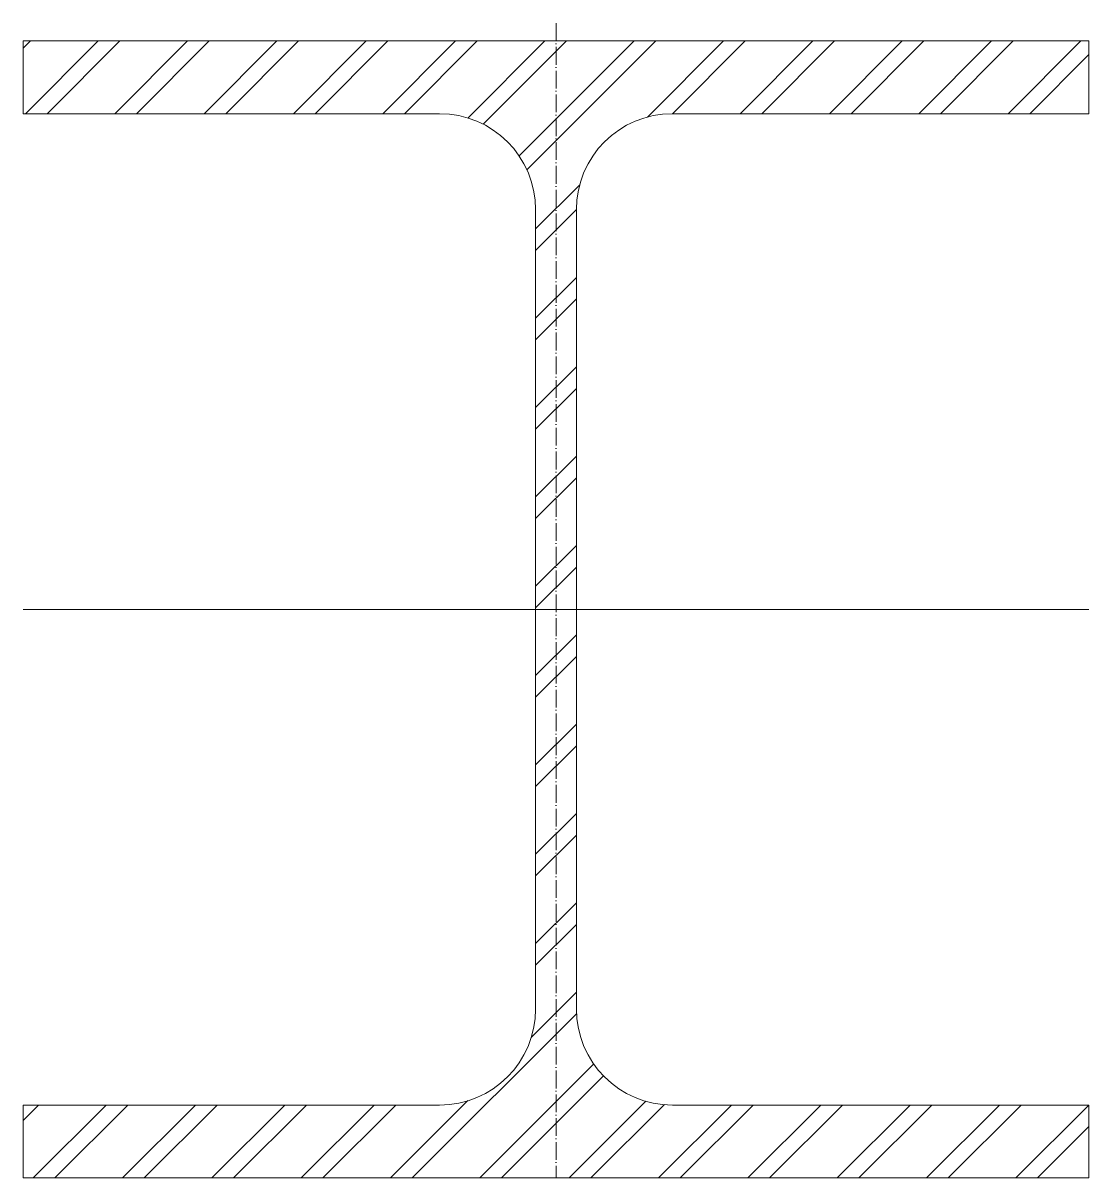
# Model space of a CAD drawing. Header units: metres. Extents: x -150 to 150, y -160 to 165.
import ezdxf

# ---------------------------------------------------------------- set-up
doc = ezdxf.new("R2010")
doc.units = ezdxf.units.M
doc.linetypes.add('MV_hartlijn_staal', pattern=[6.6, 5, -0.8, 0, -0.8])
doc.layers.add('A-DETL-GENF', color=92, linetype='Continuous', lineweight=18)

# ---------------------------------------------------------------- blocks, each defined once
blk = doc.blocks.new('28 Staalprofielen- IPE_HEA_HEB 2d - HEB320-3530650-00_0 Basismaterialen')
at = {"layer": 'A-DETL-GENF', "lineweight": 13}
h = blk.add_hatch(dxfattribs=at)
h.set_pattern_fill('FP_260', color=256, style=0, pattern_type=2)
h.set_pattern_definition([(45, (4360.222, 1078.529), (-12.57236, 12.57236), []), (45, (4360.222, 1097.579), (-12.57236, 12.57236), [])])
h.paths.add_polyline_path([(150, -160), (150, -139.5), (32.75, -139.5), (29.2, -139.26), (25.76, -138.58), (22.42, -137.44), (19.25, -135.88), (16.32, -133.92), (13.66, -131.59), (11.33, -128.93), (9.37, -126), (7.81, -122.83), (6.67, -119.49), (5.99, -116.05), (5.75, -112.5), (5.75, 112.5), (5.99, 116.05), (6.67, 119.49), (7.81, 122.83), (9.37, 126), (11.33, 128.93), (13.66, 131.59), (16.32, 133.92), (19.25, 135.88), (22.42, 137.44), (25.76, 138.58), (29.2, 139.26), (32.75, 139.5), (150, 139.5), (150, 160), (-150, 160), (-150, 139.5), (-32.75, 139.5), (-29.2, 139.26), (-25.76, 138.58), (-22.42, 137.44), (-19.25, 135.88), (-16.32, 133.92), (-13.66, 131.59), (-11.33, 128.93), (-9.37, 126), (-7.81, 122.83), (-6.67, 119.49), (-5.99, 116.05), (-5.75, 112.5), (-5.75, -112.5), (-5.99, -116.05), (-6.67, -119.49), (-7.81, -122.83), (-9.37, -126), (-11.33, -128.93), (-13.66, -131.59), (-16.32, -133.92), (-19.25, -135.88), (-22.42, -137.44), (-25.76, -138.58), (-29.2, -139.26), (-32.75, -139.5), (-150, -139.5), (-150, -160)])
at = {"layer": 'A-DETL-GENF', "linetype": 'MV_hartlijn_staal', "lineweight": 13}
blk.add_line((0, 165), (0, -160), dxfattribs=at)
at = {"layer": 'A-DETL-GENF'}
for p, q in [((150, 160), (-150, 160)), ((-150, 160), (-150, 139.5)), ((150, 160), (-150, 160)), ((-150, 160), (-150, 139.5)), ((150, 139.5), (150, 160)), ((150, 160), (150, 139.5)), ((-150, 139.5), (-32.75, 139.5)), ((-150, 139.5), (-32.75, 139.5)), ((32.75, 139.5), (150, 139.5)), ((150, 139.5), (32.75, 139.5)), ((-5.75, 112.5), (-5.75, -112.5)), ((-5.75, 112.5), (-5.75, -112.5)), ((5.75, -112.5), (5.75, 112.5)), ((5.75, 112.5), (5.75, -112.5)), ((-150, 0), (150, 0)), ((-32.75, -139.5), (-150, -139.5)), ((-150, -139.5), (-150, -160)), ((-150, -160), (-150, -139.5)), ((-150, -139.5), (-32.75, -139.5)), ((150, -139.5), (32.75, -139.5)), ((150, -139.5), (32.75, -139.5)), ((150, -160), (150, -139.5)), ((150, -160), (150, -139.5)), ((-150, -160), (150, -160)), ((150, -160), (-150, -160))]:
    blk.add_line(p, q, dxfattribs=at)
for centre, start, end in [((-32.75, 112.5), 0, 90), ((-32.75, 112.5), 360, 90), ((32.75, 112.5), 90, 180), ((32.75, 112.5), 90, 180), ((-32.75, -112.5), 270, 0), ((-32.75, -112.5), 270, 0), ((32.75, -112.5), 180, 270), ((32.75, -112.5), 180, 270)]:
    blk.add_arc(centre, 27, start, end, dxfattribs=at)

msp = doc.modelspace()

# ---------------------------------------------------------------- block references
msp.add_blockref('28 Staalprofielen- IPE_HEA_HEB 2d - HEB320-3530650-00_0 Basismaterialen', (0, 0))

doc.saveas('drawing.dxf')
